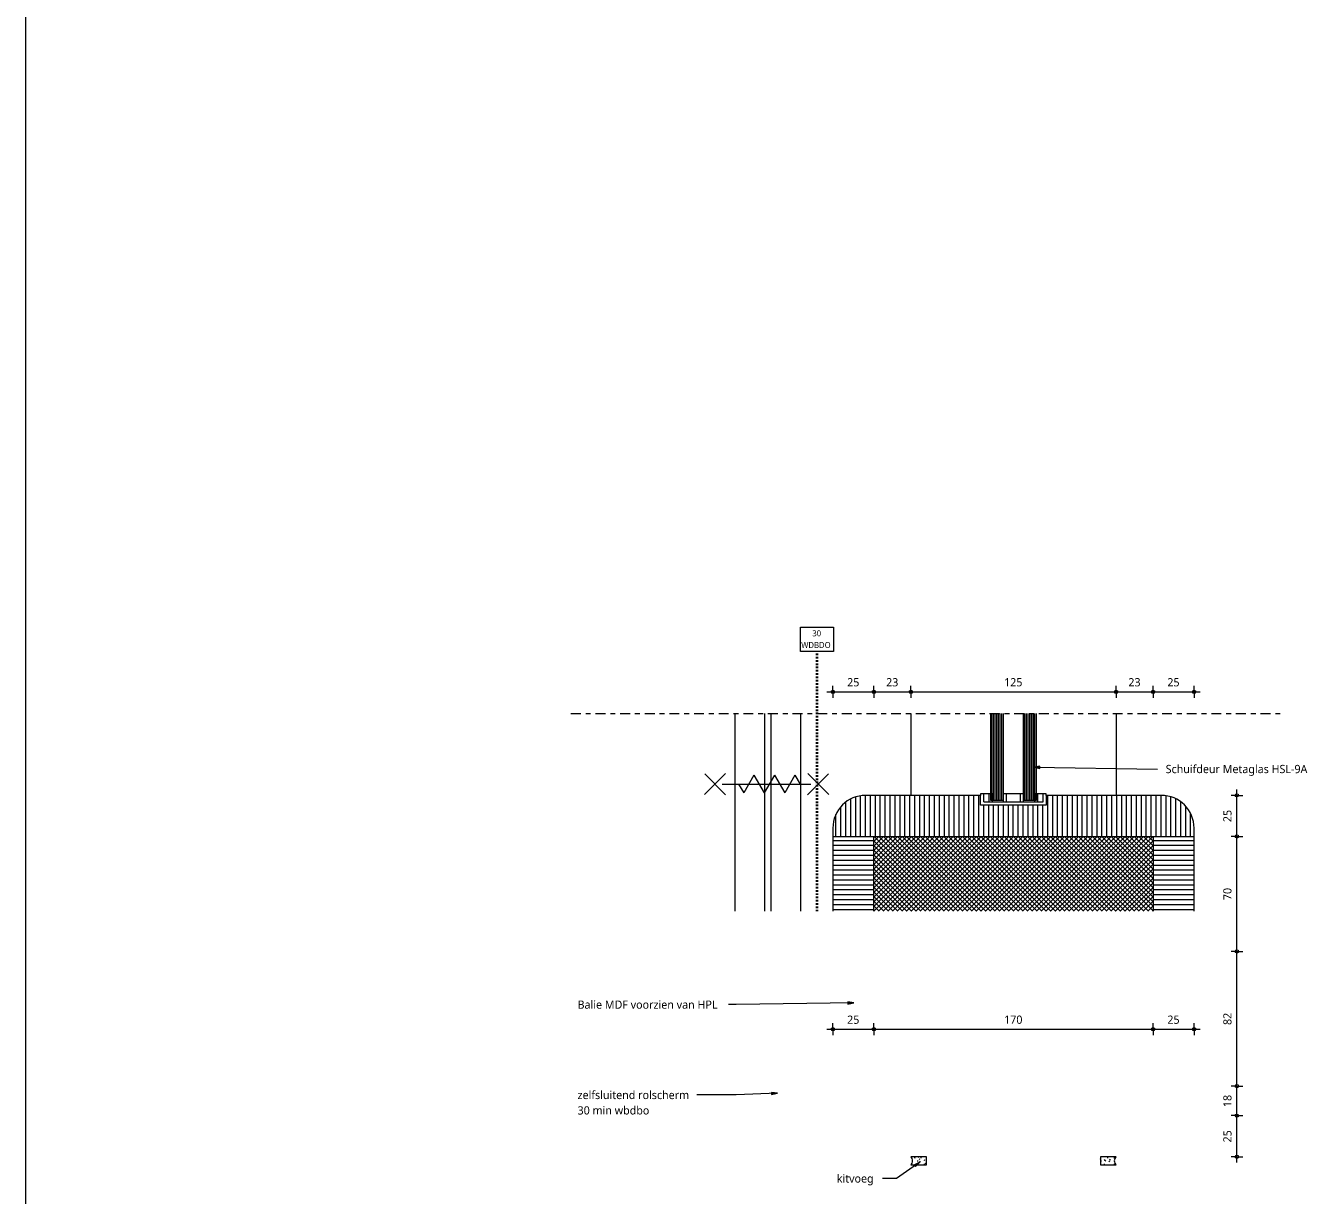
# Model space of a CAD drawing. Header units: millimetres. Extents: x 32900 to 38291, y -18988 to 4133.
# Drawn here: x 37280 to 38060, y -6885 to -6173 of the extents above; entities that cross this region are included whole.
import ezdxf

# ---------------------------------------------------------------- set-up
doc = ezdxf.new("R2010")
doc.units = ezdxf.units.MM
doc.linetypes.add('MV_30_min', pattern=[2, 1, -1])
doc.linetypes.add('MV_center', pattern=[15, 6, -3, 3, -3])
for name, color, linetype, lineweight in [('A-ANNO-DIMS', 211, 'Continuous', 13), ('A-ANNO-DIMS-2', 211, 'Continuous', 13), ('A-ANNO-NOTE', 131, 'Continuous', 18), ('A-DETL', 90, 'Continuous', 13), ('A-DETL-GENF', 92, 'Continuous', 18), ('A-DETL-THIN', 151, 'Continuous', 18), ('G-ANNO-TEXT', 231, 'Continuous', 13)]:
    doc.layers.add(name, color=color, linetype=linetype, lineweight=lineweight)
doc.styles.add('Segoe UI', font='segoeui.ttf', dxfattribs={"height": 5})
doc.styles.add('Segoe UI_2', font='segoeui.ttf', dxfattribs={"height": 3.6})
doc.dimstyles.new('2_5_mm_4', dxfattribs={"dimscale": 304.8, "dimtxt": 5.23682, "dimasz": 0.006562, "dimexe": 0.011811, "dimexo": 0.0625, "dimgap": 0.005906, "dimtad": 1, "dimdec": 0, "dimzin": 0, "dimdsep": 46, "dimtxsty": 'Segoe UI', "dimblk1": 'DOTBLANK', "dimblk2": 'DOTBLANK', "dimsah": 1, "dimcen": 0.09, "dimdle": 0.011811, "dimazin": 0, "dimtfac": 1, "dimtdec": 4, "dimtix": 1, "dimtmove": 0, "dimatfit": 3, "dimfxl": 0.011811, "dimfxlon": 1, "dimtvp": 1, "dimtfill": 1, "dimtolj": 1, "dimtzin": 0, "dimarcsym": 2})
pattern_1 = [(90, (0, 0), (-1, 1e-16), [])]
pattern_2 = [(0, (0, 0), (0, 3), [])]
pattern_3 = [(0, (0, 0), (8.128, 2.032), [0.67056, -5.425, 0.67056, -5.425, -32.512]), (0, (0, 0), (8.128, 2.032), [-12.192, 0.67056, -11.521, 0.67056, -5.425, -14.224]), (0, (0, 0), (8.128, 2.032), [-30.48, 0.67056, -3.393, 0.67056, -9.489]), (120, (3.048, 1.016), (-5.82376362, 6.02305448), [0.67056, -5.425, 0.67056, -5.425, -32.512]), (120, (3.048, 1.016), (-5.82376362, 6.02305448), [-12.192, 0.67056, -11.521, 0.67056, -5.425, -14.224]), (120, (3.048, 1.016), (-5.82376362, 6.02305448), [-30.48, 0.67056, -3.393, 0.67056, -9.489]), (240, (4.064, 5.08), (-2.30423638, -8.05505448), [0.67056, -5.425, 0.67056, -5.425, -32.512]), (240, (4.064, 5.08), (-2.30423638, -8.05505448), [-12.192, 0.67056, -11.521, 0.67056, -5.425, -14.224]), (240, (4.064, 5.08), (-2.30423638, -8.05505448), [-30.48, 0.67056, -3.393, 0.67056, -9.489])]

# ---------------------------------------------------------------- blocks, each defined once
blk = doc.blocks.new('NLRS_00_DI_maskeer - Type 1-4234926-Details ziekenhuis Utiliteitsgebouw')
at = {"layer": 'A-DETL-GENF', "linetype": 'MV_center'}
blk.add_line((-100, 0), (332, 0), dxfattribs=at)
blk = doc.blocks.new('DIMBLOCK779-Details ziekenhuis Utiliteitsgebouw')
at = {"layer": 'A-ANNO-DIMS-2'}
for p, q in [((38017.2, -6836.58), (38013.6, -6836.58)), ((38017.2, -6865.18), (38017.2, -6836.58)), ((38017.2, -6836.58), (38020.8, -6836.58)), ((38017.2, -6861.58), (38013.6, -6861.58)), ((38017.2, -6861.58), (38020.8, -6861.58))]:
    blk.add_line(p, q, dxfattribs=at)
for centre in [(38017.2, -6836.58), (38017.2, -6861.58)]:
    blk.add_circle(centre, 1, dxfattribs=at)
at = {"layer": 'A-ANNO-DIMS-2', "color": 0, "insert": (38008.87, -6852.89), "char_height": 5, "width": 9.1406, "attachment_point": 1, "rotation": 90, "line_spacing_factor": 1.142579, "style": 'Segoe UI', "bg_fill": 3, "box_fill_scale": 1.25, "bg_fill_color": 9, "bg_fill_true_color": 13158600, "bg_fill_transparency": 0}
blk.add_mtext('25', dxfattribs=at)
blk = doc.blocks.new('_DotBlank')
at = {"color": 0, "linetype": 'ByBlock', "lineweight": -2}
blk.add_line((-0.5, 0), (-1, 0), dxfattribs=at)
blk.add_circle((0, 0), 0.5, dxfattribs=at)
blk = doc.blocks.new('DIMBLOCK780-Details ziekenhuis Utiliteitsgebouw')
at = {"layer": 'A-ANNO-DIMS-2'}
for p, q in [((38017.2, -6818.58), (38013.6, -6818.58)), ((38017.2, -6836.58), (38017.2, -6818.58)), ((38017.2, -6818.58), (38020.8, -6818.58)), ((38017.2, -6836.58), (38013.6, -6836.58)), ((38017.2, -6836.58), (38020.8, -6836.58))]:
    blk.add_line(p, q, dxfattribs=at)
for centre in [(38017.2, -6818.58), (38017.2, -6836.58)]:
    blk.add_circle(centre, 1, dxfattribs=at)
at = {"layer": 'A-ANNO-DIMS-2', "color": 0, "insert": (38008.87, -6831.39), "char_height": 5, "width": 9.1406, "attachment_point": 1, "rotation": 90, "line_spacing_factor": 1.142579, "style": 'Segoe UI', "bg_fill": 3, "box_fill_scale": 1.25, "bg_fill_color": 9, "bg_fill_true_color": 13158600, "bg_fill_transparency": 0}
blk.add_mtext('18', dxfattribs=at)
blk = doc.blocks.new('DIMBLOCK781-Details ziekenhuis Utiliteitsgebouw')
at = {"layer": 'A-ANNO-DIMS-2'}
for p, q in [((38017.2, -6736.58), (38013.6, -6736.58)), ((38017.2, -6818.58), (38017.2, -6736.58)), ((38017.2, -6736.58), (38020.8, -6736.58)), ((38017.2, -6818.58), (38013.6, -6818.58)), ((38017.2, -6818.58), (38020.8, -6818.58))]:
    blk.add_line(p, q, dxfattribs=at)
for centre in [(38017.2, -6736.58), (38017.2, -6818.58)]:
    blk.add_circle(centre, 1, dxfattribs=at)
at = {"layer": 'A-ANNO-DIMS-2', "color": 0, "insert": (38008.87, -6781.39), "char_height": 5, "width": 9.1406, "attachment_point": 1, "rotation": 90, "line_spacing_factor": 1.142579, "style": 'Segoe UI', "bg_fill": 3, "box_fill_scale": 1.25, "bg_fill_color": 9, "bg_fill_true_color": 13158600, "bg_fill_transparency": 0}
blk.add_mtext('82', dxfattribs=at)
blk = doc.blocks.new('DIMBLOCK782-Details ziekenhuis Utiliteitsgebouw')
at = {"layer": 'A-ANNO-DIMS-2'}
for p, q in [((38017.2, -6666.58), (38013.6, -6666.58)), ((38017.2, -6736.58), (38017.2, -6666.58)), ((38017.2, -6666.58), (38020.8, -6666.58)), ((38017.2, -6736.58), (38013.6, -6736.58)), ((38017.2, -6736.58), (38020.8, -6736.58))]:
    blk.add_line(p, q, dxfattribs=at)
for centre in [(38017.2, -6666.58), (38017.2, -6736.58)]:
    blk.add_circle(centre, 1, dxfattribs=at)
at = {"layer": 'A-ANNO-DIMS-2', "color": 0, "insert": (38008.87, -6705.39), "char_height": 5, "width": 9.1406, "attachment_point": 1, "rotation": 90, "line_spacing_factor": 1.142579, "style": 'Segoe UI', "bg_fill": 3, "box_fill_scale": 1.25, "bg_fill_color": 9, "bg_fill_true_color": 13158600, "bg_fill_transparency": 0}
blk.add_mtext('70', dxfattribs=at)
blk = doc.blocks.new('DIMBLOCK783-Details ziekenhuis Utiliteitsgebouw')
at = {"layer": 'A-ANNO-DIMS-2'}
for p, q in [((38017.2, -6641.58), (38013.6, -6641.58)), ((38017.2, -6666.58), (38017.2, -6637.98)), ((38017.2, -6641.58), (38020.8, -6641.58)), ((38017.2, -6666.58), (38013.6, -6666.58)), ((38017.2, -6666.58), (38020.8, -6666.58))]:
    blk.add_line(p, q, dxfattribs=at)
for centre in [(38017.2, -6641.58), (38017.2, -6666.58)]:
    blk.add_circle(centre, 1, dxfattribs=at)
at = {"layer": 'A-ANNO-DIMS-2', "color": 0, "insert": (38008.87, -6657.89), "char_height": 5, "width": 9.1406, "attachment_point": 1, "rotation": 90, "line_spacing_factor": 1.142579, "style": 'Segoe UI', "bg_fill": 3, "box_fill_scale": 1.25, "bg_fill_color": 9, "bg_fill_true_color": 13158600, "bg_fill_transparency": 0}
blk.add_mtext('25', dxfattribs=at)
blk = doc.blocks.new('DIMBLOCK784-Details ziekenhuis Utiliteitsgebouw')
at = {"layer": 'A-ANNO-DIMS-2'}
for p, q in [((37771.1, -6783.97), (37771.1, -6780.37)), ((37796.1, -6783.97), (37796.1, -6780.37)), ((37767.5, -6783.97), (37796.1, -6783.97)), ((37771.1, -6783.97), (37771.1, -6787.57)), ((37796.1, -6783.97), (37796.1, -6787.57))]:
    blk.add_line(p, q, dxfattribs=at)
for centre in [(37771.1, -6783.97), (37796.1, -6783.97)]:
    blk.add_circle(centre, 1, dxfattribs=at)
at = {"layer": 'A-ANNO-DIMS-2', "color": 0, "insert": (37779.8, -6775.65), "char_height": 5, "width": 9.1406, "attachment_point": 1, "line_spacing_factor": 1.142579, "style": 'Segoe UI', "bg_fill": 3, "box_fill_scale": 1.25, "bg_fill_color": 9, "bg_fill_true_color": 13158600, "bg_fill_transparency": 0}
blk.add_mtext('25', dxfattribs=at)
blk = doc.blocks.new('DIMBLOCK785-Details ziekenhuis Utiliteitsgebouw')
at = {"layer": 'A-ANNO-DIMS-2'}
for p, q in [((37796.1, -6783.97), (37796.1, -6780.37)), ((37966.1, -6783.97), (37966.1, -6780.37)), ((37796.1, -6783.97), (37966.1, -6783.97)), ((37796.1, -6783.97), (37796.1, -6787.57)), ((37966.1, -6783.97), (37966.1, -6787.57))]:
    blk.add_line(p, q, dxfattribs=at)
for centre in [(37796.1, -6783.97), (37966.1, -6783.97)]:
    blk.add_circle(centre, 1, dxfattribs=at)
at = {"layer": 'A-ANNO-DIMS-2', "color": 0, "insert": (37875.39, -6775.65), "char_height": 5, "width": 13.7109, "attachment_point": 1, "line_spacing_factor": 1.142579, "style": 'Segoe UI', "bg_fill": 3, "box_fill_scale": 1.25, "bg_fill_color": 9, "bg_fill_true_color": 13158600, "bg_fill_transparency": 0}
blk.add_mtext('170', dxfattribs=at)
blk = doc.blocks.new('DIMBLOCK786-Details ziekenhuis Utiliteitsgebouw')
at = {"layer": 'A-ANNO-DIMS-2'}
for p, q in [((37966.1, -6783.97), (37966.1, -6780.37)), ((37991.1, -6783.97), (37991.1, -6780.37)), ((37966.1, -6783.97), (37994.7, -6783.97)), ((37966.1, -6783.97), (37966.1, -6787.57)), ((37991.1, -6783.97), (37991.1, -6787.57))]:
    blk.add_line(p, q, dxfattribs=at)
for centre in [(37966.1, -6783.97), (37991.1, -6783.97)]:
    blk.add_circle(centre, 1, dxfattribs=at)
at = {"layer": 'A-ANNO-DIMS-2', "color": 0, "insert": (37974.8, -6775.65), "char_height": 5, "width": 9.1406, "attachment_point": 1, "line_spacing_factor": 1.142579, "style": 'Segoe UI', "bg_fill": 3, "box_fill_scale": 1.25, "bg_fill_color": 9, "bg_fill_true_color": 13158600, "bg_fill_transparency": 0}
blk.add_mtext('25', dxfattribs=at)
blk = doc.blocks.new('DIMBLOCK787-Details ziekenhuis Utiliteitsgebouw')
at = {"layer": 'A-ANNO-DIMS-2'}
for p, q in [((37767.5, -6578.58), (37796.1, -6578.58)), ((37771.1, -6578.58), (37771.1, -6574.98)), ((37771.1, -6578.58), (37771.1, -6582.18)), ((37796.1, -6578.58), (37796.1, -6574.98)), ((37796.1, -6578.58), (37796.1, -6582.18))]:
    blk.add_line(p, q, dxfattribs=at)
for centre in [(37771.1, -6578.58), (37796.1, -6578.58)]:
    blk.add_circle(centre, 1, dxfattribs=at)
at = {"layer": 'A-ANNO-DIMS-2', "color": 0, "insert": (37779.8, -6570.25), "char_height": 5, "width": 9.1406, "attachment_point": 1, "line_spacing_factor": 1.142579, "style": 'Segoe UI', "bg_fill": 3, "box_fill_scale": 1.25, "bg_fill_color": 9, "bg_fill_true_color": 13158600, "bg_fill_transparency": 0}
blk.add_mtext('25', dxfattribs=at)
blk = doc.blocks.new('DIMBLOCK788-Details ziekenhuis Utiliteitsgebouw')
at = {"layer": 'A-ANNO-DIMS-2'}
for p, q in [((37796.1, -6578.58), (37796.1, -6574.98)), ((37796.1, -6578.58), (37818.6, -6578.58)), ((37796.1, -6578.58), (37796.1, -6582.18)), ((37818.6, -6578.58), (37818.6, -6574.98)), ((37818.6, -6578.58), (37818.6, -6582.18))]:
    blk.add_line(p, q, dxfattribs=at)
for centre in [(37796.1, -6578.58), (37818.6, -6578.58)]:
    blk.add_circle(centre, 1, dxfattribs=at)
at = {"layer": 'A-ANNO-DIMS-2', "color": 0, "insert": (37803.55, -6570.25), "char_height": 5, "width": 9.1406, "attachment_point": 1, "line_spacing_factor": 1.142579, "style": 'Segoe UI', "bg_fill": 3, "box_fill_scale": 1.25, "bg_fill_color": 9, "bg_fill_true_color": 13158600, "bg_fill_transparency": 0}
blk.add_mtext('23', dxfattribs=at)
blk = doc.blocks.new('DIMBLOCK789-Details ziekenhuis Utiliteitsgebouw')
at = {"layer": 'A-ANNO-DIMS-2'}
for p, q in [((37818.6, -6578.58), (37818.6, -6574.98)), ((37818.6, -6578.58), (37943.6, -6578.58)), ((37818.6, -6578.58), (37818.6, -6582.18)), ((37943.6, -6578.58), (37943.6, -6574.98)), ((37943.6, -6578.58), (37943.6, -6582.18))]:
    blk.add_line(p, q, dxfattribs=at)
for centre in [(37818.6, -6578.58), (37943.6, -6578.58)]:
    blk.add_circle(centre, 1, dxfattribs=at)
at = {"layer": 'A-ANNO-DIMS-2', "color": 0, "insert": (37875.39, -6570.25), "char_height": 5, "width": 13.7109, "attachment_point": 1, "line_spacing_factor": 1.142579, "style": 'Segoe UI', "bg_fill": 3, "box_fill_scale": 1.25, "bg_fill_color": 9, "bg_fill_true_color": 13158600, "bg_fill_transparency": 0}
blk.add_mtext('125', dxfattribs=at)
blk = doc.blocks.new('DIMBLOCK790-Details ziekenhuis Utiliteitsgebouw')
at = {"layer": 'A-ANNO-DIMS-2'}
for p, q in [((37943.6, -6578.58), (37943.6, -6574.98)), ((37943.6, -6578.58), (37966.1, -6578.58)), ((37943.6, -6578.58), (37943.6, -6582.18)), ((37966.1, -6578.58), (37966.1, -6574.98)), ((37966.1, -6578.58), (37966.1, -6582.18))]:
    blk.add_line(p, q, dxfattribs=at)
for centre in [(37943.6, -6578.58), (37966.1, -6578.58)]:
    blk.add_circle(centre, 1, dxfattribs=at)
at = {"layer": 'A-ANNO-DIMS-2', "color": 0, "insert": (37951.05, -6570.25), "char_height": 5, "width": 9.1406, "attachment_point": 1, "line_spacing_factor": 1.142579, "style": 'Segoe UI', "bg_fill": 3, "box_fill_scale": 1.25, "bg_fill_color": 9, "bg_fill_true_color": 13158600, "bg_fill_transparency": 0}
blk.add_mtext('23', dxfattribs=at)
blk = doc.blocks.new('DIMBLOCK791-Details ziekenhuis Utiliteitsgebouw')
at = {"layer": 'A-ANNO-DIMS-2'}
for p, q in [((37966.1, -6578.58), (37966.1, -6574.98)), ((37966.1, -6578.58), (37994.7, -6578.58)), ((37966.1, -6578.58), (37966.1, -6582.18)), ((37991.1, -6578.58), (37991.1, -6574.98)), ((37991.1, -6578.58), (37991.1, -6582.18))]:
    blk.add_line(p, q, dxfattribs=at)
for centre in [(37966.1, -6578.58), (37991.1, -6578.58)]:
    blk.add_circle(centre, 1, dxfattribs=at)
at = {"layer": 'A-ANNO-DIMS-2', "color": 0, "insert": (37974.8, -6570.25), "char_height": 5, "width": 9.1406, "attachment_point": 1, "line_spacing_factor": 1.142579, "style": 'Segoe UI', "bg_fill": 3, "box_fill_scale": 1.25, "bg_fill_color": 9, "bg_fill_true_color": 13158600, "bg_fill_transparency": 0}
blk.add_mtext('25', dxfattribs=at)
blk = doc.blocks.new('02_GA_brandscheiding - 30 min-3717880-Details ziekenhuis Utiliteitsgebouw')
at = {"layer": 'A-ANNO-NOTE'}
for p, q in [((-5, 3.75), (5, 3.75)), ((-5, -3.75), (-5, 3.75)), ((5, 3.75), (5, -3.75)), ((5, -3.75), (-5, -3.75))]:
    blk.add_line(p, q, dxfattribs=at)

msp = doc.modelspace()

# ---------------------------------------------------------------- hatches: boundary and pattern name
at = {"layer": 'A-DETL-GENF', "lineweight": 13}
h = msp.add_hatch(dxfattribs=at)
h.set_pattern_fill('FP_41', color=254, style=0, pattern_type=2)
h.set_pattern_definition(pattern_1)
h.paths.add_polyline_path([(37867.1, -6644.58), (37875.1, -6644.58), (37875.1, -6591.73), (37867.1, -6591.73), (37867.1, -6624.6)])
h = msp.add_hatch(dxfattribs=at)
h.set_pattern_fill('FP_41', color=254, style=0, pattern_type=2)
h.set_pattern_definition(pattern_1)
h.paths.add_polyline_path([(37887.1, -6644.58), (37895.1, -6644.58), (37895.1, -6591.73), (37887.1, -6591.73), (37887.1, -6624.6)])
h = msp.add_hatch(dxfattribs=at)
h.set_pattern_fill('FP_22', color=254, style=0, pattern_type=2)
h.set_pattern_definition([(90, (0, 0), (-3, 2e-16), [])])
h.paths.add_polyline_path([(37816.25, -6666.58), (37991.1, -6666.58), (37991.1, -6661.58), (37990.93, -6658.95), (37990.42, -6656.4), (37989.58, -6653.93), (37988.43, -6651.58), (37986.97, -6649.41), (37985.25, -6647.44), (37983.28, -6645.71), (37981.1, -6644.26), (37978.76, -6643.1), (37976.28, -6642.26), (37973.74, -6641.76), (37971.1, -6641.58), (37901.1, -6641.58), (37901.1, -6647.58), (37861.1, -6647.58), (37861.1, -6641.58), (37791.1, -6641.58), (37788.47, -6641.76), (37785.93, -6642.26), (37783.45, -6643.1), (37781.1, -6644.26), (37778.93, -6645.71), (37776.96, -6647.44), (37775.24, -6649.41), (37773.78, -6651.58), (37772.63, -6653.93), (37771.79, -6656.4), (37771.28, -6658.95), (37771.1, -6661.58), (37771.1, -6666.58)])
h = msp.add_hatch(dxfattribs=at)
h.set_pattern_fill('FP_36', color=254, style=0, pattern_type=2)
h.set_pattern_definition(pattern_2)
h.paths.add_polyline_path([(37771.1, -6712.04), (37796.1, -6712.04), (37796.1, -6666.58), (37771.1, -6666.58)])
h = msp.add_hatch(dxfattribs=at)
h.set_pattern_fill('FP_18', color=250, style=0, pattern_type=2)
h.set_pattern_definition([(45, (0, 0), (-1.41421356, 1.41421356), []), (135, (0, 0), (-1.41421356, -1.41421356), [])])
h.paths.add_polyline_path([(37901.1, -6712.04), (37966.1, -6712.04), (37966.1, -6666.58), (37796.1, -6666.58), (37796.1, -6712.04), (37861.1, -6712.04)])
h = msp.add_hatch(dxfattribs=at)
h.set_pattern_fill('FP_36', color=254, style=0, pattern_type=2)
h.set_pattern_definition(pattern_2)
h.paths.add_polyline_path([(37971.1, -6712.04), (37991.1, -6712.04), (37991.1, -6666.58), (37966.1, -6666.58), (37966.1, -6712.04)])
h = msp.add_hatch(dxfattribs=at)
h.set_pattern_fill('FP_6', color=254, style=0, pattern_type=2)
h.set_pattern_definition(pattern_3)
h.paths.add_polyline_path([(37828.15, -6866.58), (37828.15, -6861.58), (37818.6, -6861.58), (37819.12, -6862.19), (37819.48, -6862.9), (37819.67, -6863.68), (37819.67, -6864.48), (37819.48, -6865.26), (37819.12, -6865.97), (37818.6, -6866.58)])
h = msp.add_hatch(dxfattribs=at)
h.set_pattern_fill('FP_6', color=254, style=0, pattern_type=2)
h.set_pattern_definition(pattern_3)
h.paths.add_polyline_path([(37934.06, -6866.58), (37943.6, -6866.58), (37943.09, -6865.97), (37942.73, -6865.26), (37942.54, -6864.48), (37942.54, -6863.68), (37942.73, -6862.9), (37943.09, -6862.19), (37943.6, -6861.58), (37934.06, -6861.58)])
at = {"layer": 'G-ANNO-TEXT'}
for points in [[(37893.55, -6624.51), (37897.15, -6625.19), (37897.16, -6623.92)], [(37783.88, -6767.92), (37780.27, -6767.34), (37780.29, -6768.61)], [(37737.31, -6822.92), (37733.68, -6822.44), (37733.74, -6823.7)], [(37824.06, -6864.97), (37820.75, -6866.5), (37821.47, -6867.54)]]:
    msp.add_hatch(color=7, dxfattribs=at).paths.add_polyline_path(points)

# ---------------------------------------------------------------- linework, layer by layer
at = {"layer": 'A-DETL', "lineweight": 18}
msp.add_line((37279.51, 3651.86), (37279.51, -18988.14), dxfattribs=at)
at = {"layer": 'A-DETL', "linetype": 'MV_30_min', "lineweight": 35}
msp.add_line((37761.45, -6555.25), (37761.45, -6712.04), dxfattribs=at)
at = {"layer": 'A-DETL'}
for p, q in [((37711.6, -6712.04), (37711.6, -6591.73)), ((37729.6, -6712.04), (37729.6, -6591.73)), ((37733.6, -6712.04), (37733.6, -6591.73)), ((37751.6, -6712.04), (37751.6, -6591.73)), ((37818.6, -6591.73), (37818.6, -6641.58)), ((37943.6, -6591.73), (37943.6, -6641.58)), ((37861.1, -6641.58), (37791.1, -6641.58)), ((37868.29, -6640.58), (37861.1, -6640.58)), ((37861.1, -6640.58), (37861.1, -6641.58)), ((37861.1, -6647.58), (37861.1, -6641.58)), ((37863.1, -6645.58), (37863.1, -6640.58)), ((37866.29, -6645.58), (37866.29, -6640.58)), ((37868.29, -6645.58), (37868.29, -6640.58)), ((37887.29, -6640.58), (37874.92, -6640.58)), ((37874.92, -6640.58), (37874.92, -6645.58)), ((37876.92, -6645.58), (37876.92, -6640.58)), ((37885.29, -6645.58), (37885.29, -6640.58)), ((37887.29, -6645.58), (37887.29, -6640.58)), ((37901.1, -6640.58), (37893.92, -6640.58)), ((37893.92, -6640.58), (37893.92, -6645.58)), ((37895.92, -6645.58), (37895.92, -6640.58)), ((37899.1, -6645.58), (37899.1, -6640.58)), ((37901.1, -6641.58), (37901.1, -6640.58)), ((37971.1, -6641.58), (37901.1, -6641.58)), ((37901.1, -6641.58), (37901.1, -6647.58)), ((37901.1, -6647.58), (37861.1, -6647.58)), ((37863.1, -6645.58), (37899.1, -6645.58)), ((37771.1, -6661.58), (37771.1, -6666.58)), ((37991.1, -6666.58), (37991.1, -6661.58)), ((37771.1, -6666.58), (37771.1, -6712.04)), ((37771.1, -6666.58), (37991.1, -6666.58)), ((37796.1, -6712.04), (37796.1, -6666.58)), ((37966.1, -6666.58), (37966.1, -6712.04)), ((37991.1, -6712.04), (37991.1, -6666.58)), ((37828.15, -6861.58), (37818.6, -6861.58)), ((37818.6, -6866.58), (37828.15, -6866.58)), ((37828.15, -6866.58), (37828.15, -6861.58)), ((37943.6, -6861.58), (37934.06, -6861.58)), ((37934.06, -6861.58), (37934.06, -6866.58)), ((37934.06, -6866.58), (37943.6, -6866.58))]:
    msp.add_line(p, q, dxfattribs=at)
for centre, radius, start, end in [((37791.1, -6661.58), 20, 90, 180), ((37971.1, -6661.58), 20, 360, 90), ((37816.27, -6864.08), 3.42, 313.09318, 46.90682), ((37945.94, -6864.08), 3.42, 133.09318, 226.90682)]:
    msp.add_arc(centre, radius, start, end, dxfattribs=at)
at = {"layer": 'A-DETL-THIN'}
for p, q in [((37867.1, -6591.73), (37867.1, -6644.58)), ((37875.1, -6644.58), (37875.1, -6591.73)), ((37887.1, -6591.73), (37887.1, -6644.58)), ((37895.1, -6644.58), (37895.1, -6591.73)), ((37692.92, -6641.05), (37705.64, -6628.32)), ((37693.08, -6628.49), (37705.81, -6641.22)), ((37703.78, -6634.69), (37757.78, -6634.69)), ((37713.68, -6634.69), (37716.83, -6640.14)), ((37723.07, -6629.33), (37716.83, -6640.14)), ((37723.07, -6629.33), (37729.31, -6640.14)), ((37735.56, -6629.33), (37729.31, -6640.14)), ((37735.56, -6629.33), (37741.8, -6640.14)), ((37748.04, -6629.33), (37741.8, -6640.14)), ((37748.04, -6629.33), (37751.13, -6634.69)), ((37768.48, -6628.49), (37755.75, -6641.22)), ((37768.64, -6641.05), (37755.92, -6628.32)), ((37867.1, -6644.58), (37875.1, -6644.58)), ((37887.1, -6644.58), (37895.1, -6644.58))]:
    msp.add_line(p, q, dxfattribs=at)
at = {"layer": 'G-ANNO-TEXT', "color": 250}
for p, q in [((37897.16, -6623.92), (37893.55, -6624.51)), ((37893.55, -6624.51), (37897.15, -6625.19)), ((37893.55, -6624.51), (37968.8, -6625.56)), ((37897.15, -6625.19), (37897.16, -6623.92)), ((37783.88, -6767.92), (37780.27, -6767.34)), ((37780.27, -6767.34), (37780.29, -6768.61)), ((37712.14, -6768.98), (37707.55, -6768.98)), ((37783.88, -6767.92), (37712.14, -6768.98)), ((37780.29, -6768.61), (37783.88, -6767.92)), ((37712.14, -6823.98), (37688.36, -6823.98)), ((37737.31, -6822.92), (37712.14, -6823.98)), ((37737.31, -6822.92), (37733.68, -6822.44)), ((37733.68, -6822.44), (37733.74, -6823.7)), ((37733.74, -6823.7), (37737.31, -6822.92)), ((37824.06, -6864.97), (37809.92, -6874.82)), ((37824.06, -6864.97), (37820.75, -6866.5)), ((37820.75, -6866.5), (37821.47, -6867.54)), ((37821.47, -6867.54), (37824.06, -6864.97)), ((37809.92, -6874.82), (37801.25, -6874.82))]:
    msp.add_line(p, q, dxfattribs=at)

# ---------------------------------------------------------------- block references
at = {"layer": 'A-ANNO-NOTE', "xscale": 2, "yscale": 2, "zscale": 2}
msp.add_blockref('02_GA_brandscheiding - 30 min-3717880-Details ziekenhuis Utiliteitsgebouw', (37761.45, -6546.61), dxfattribs=at)
at = {"layer": 'A-DETL-GENF', "linetype": 'MV_center'}
msp.add_blockref('NLRS_00_DI_maskeer - Type 1-4234926-Details ziekenhuis Utiliteitsgebouw', (37711.6, -6591.73), dxfattribs=at)

# ---------------------------------------------------------------- texts
at = {"layer": 'A-ANNO-NOTE', "lineweight": 13, "char_height": 3.6, "attachment_point": 1, "style": 'Segoe UI_2'}
for s, insert, width in [('30', (37758.61, -6541.14), 7.0549), ('WDBDO', (37751.86, -6548.29), 23.4093)]:
    msp.add_mtext(s, dxfattribs=dict(at, insert=insert, width=width))
at = {"layer": 'G-ANNO-TEXT', "color": 7, "char_height": 5, "attachment_point": 1, "style": 'Segoe UI'}
for s, insert, width in [('Schuifdeur Metaglas HSL-9A', (37973.8, -6623.06), 107.1055), ('Balie MDF voorzien van HPL', (37615.63, -6766.48), 105.3417), ('zelfsluitend rolscherm', (37615.63, -6821.48), 82.0928), ('30 min wbdbo', (37615.63, -6830.87), 54.3544), ('kitvoeg', (37773.5, -6872.32), 27.5781)]:
    msp.add_mtext(s, dxfattribs=dict(at, insert=insert, width=width))

# ---------------------------------------------------------------- dimensions: what is measured, and where the dimension line sits
at = {"layer": 'A-ANNO-DIMS'}
for base, p1, p2, picture, middle in [((37796.1, -6578.58), (37771.1, -6582.18), (37796.1, -6582.18), 'DIMBLOCK787-Details ziekenhuis Utiliteitsgebouw', (37783.6, -6574.19)), ((37796.1, -6783.97), (37771.1, -6780.37), (37796.1, -6780.37), 'DIMBLOCK784-Details ziekenhuis Utiliteitsgebouw', (37783.6, -6779.59))]:
    dim = msp.add_linear_dim(base=base, p1=p1, p2=p2, dimstyle='2_5_mm_4', override={"dimpost": '<>', "dimfxl": 25}, dxfattribs=at)
    dim.commit()
    dim.dimension.update_dxf_attribs({"geometry": picture, "text_midpoint": middle})
dim = msp.add_linear_dim(base=(38017.2, -6836.58), p1=(38013.6, -6861.58), p2=(38013.6, -6836.58), angle=90, dimstyle='2_5_mm_4', override={"dimpost": '<>', "dimfxl": 25}, dxfattribs=at)
dim.commit()
dim.dimension.update_dxf_attribs({"geometry": 'DIMBLOCK779-Details ziekenhuis Utiliteitsgebouw', "text_midpoint": (38012.81, -6849.08)})

# ---------------------------------------------------------------- next in the draw order: dimensions: what is measured, and where the dimension line sits
for base, p1, p2, override, picture, middle in [((37818.60468845, -6578.57649555), (37796.10468845, -6582.17649555), (37818.60468845, -6582.17649555), {"dimpost": '<>', "dimfxl": 22.5}, 'DIMBLOCK788-Details ziekenhuis Utiliteitsgebouw', (37807.35468845, -6574.19107016)), ((37966.1, -6783.97), (37796.1, -6780.37), (37966.1, -6780.37), {"dimpost": '<>', "dimfxl": 170}, 'DIMBLOCK785-Details ziekenhuis Utiliteitsgebouw', (37881.1, -6779.57))]:
    dim = msp.add_linear_dim(base=base, p1=p1, p2=p2, dimstyle='2_5_mm_4', override=override, dxfattribs=at)
    dim.commit()
    dim.dimension.update_dxf_attribs({"geometry": picture, "text_midpoint": middle})
dim = msp.add_linear_dim(base=(38017.2, -6818.58), p1=(38013.6, -6836.58), p2=(38013.6, -6818.58), angle=90, dimstyle='2_5_mm_4', override={"dimpost": '<>', "dimfxl": 18}, dxfattribs=at)
dim.commit()
dim.dimension.update_dxf_attribs({"geometry": 'DIMBLOCK780-Details ziekenhuis Utiliteitsgebouw', "text_midpoint": (38012.8, -6827.58)})

# ---------------------------------------------------------------- next in the draw order: dimensions: what is measured, and where the dimension line sits
for base, p1, p2, override, picture, middle in [((37943.6, -6578.58), (37818.6, -6582.18), (37943.6, -6582.18), {"dimpost": '<>', "dimfxl": 125}, 'DIMBLOCK789-Details ziekenhuis Utiliteitsgebouw', (37881.1, -6574.18)), ((37991.1, -6783.97), (37966.1, -6780.37), (37991.1, -6780.37), {"dimpost": '<>', "dimfxl": 25}, 'DIMBLOCK786-Details ziekenhuis Utiliteitsgebouw', (37978.6, -6779.59))]:
    dim = msp.add_linear_dim(base=base, p1=p1, p2=p2, dimstyle='2_5_mm_4', override=override, dxfattribs=at)
    dim.commit()
    dim.dimension.update_dxf_attribs({"geometry": picture, "text_midpoint": middle})
dim = msp.add_linear_dim(base=(38017.2, -6736.58), p1=(38013.6, -6818.58), p2=(38013.6, -6736.58), angle=90, dimstyle='2_5_mm_4', override={"dimpost": '<>', "dimfxl": 82}, dxfattribs=at)
dim.commit()
dim.dimension.update_dxf_attribs({"geometry": 'DIMBLOCK781-Details ziekenhuis Utiliteitsgebouw', "text_midpoint": (38012.82, -6777.58)})

# ---------------------------------------------------------------- next in the draw order: dimensions: what is measured, and where the dimension line sits
dim = msp.add_linear_dim(base=(37966.10468845, -6578.57649555), p1=(37943.60468845, -6582.17649555), p2=(37966.10468845, -6582.17649555), dimstyle='2_5_mm_4', override={"dimpost": '<>', "dimfxl": 22.5}, dxfattribs=at)
dim.commit()
dim.dimension.update_dxf_attribs({"geometry": 'DIMBLOCK790-Details ziekenhuis Utiliteitsgebouw', "text_midpoint": (37954.85468845, -6574.19107016)})
dim = msp.add_linear_dim(base=(38017.2, -6666.58), p1=(38013.6, -6736.58), p2=(38013.6, -6666.58), angle=90, dimstyle='2_5_mm_4', override={"dimpost": '<>', "dimfxl": 70}, dxfattribs=at)
dim.commit()
dim.dimension.update_dxf_attribs({"geometry": 'DIMBLOCK782-Details ziekenhuis Utiliteitsgebouw', "text_midpoint": (38012.81, -6701.58)})

# ---------------------------------------------------------------- next in the draw order: dimensions: what is measured, and where the dimension line sits
dim = msp.add_linear_dim(base=(37991.1, -6578.58), p1=(37966.1, -6582.18), p2=(37991.1, -6582.18), dimstyle='2_5_mm_4', override={"dimpost": '<>', "dimfxl": 25}, dxfattribs=at)
dim.commit()
dim.dimension.update_dxf_attribs({"geometry": 'DIMBLOCK791-Details ziekenhuis Utiliteitsgebouw', "text_midpoint": (37978.6, -6574.19)})
dim = msp.add_linear_dim(base=(38017.2, -6641.58), p1=(38013.6, -6666.58), p2=(38013.6, -6641.58), angle=90, dimstyle='2_5_mm_4', override={"dimpost": '<>', "dimfxl": 25}, dxfattribs=at)
dim.commit()
dim.dimension.update_dxf_attribs({"geometry": 'DIMBLOCK783-Details ziekenhuis Utiliteitsgebouw', "text_midpoint": (38012.81, -6654.08)})

doc.saveas('drawing.dxf')
